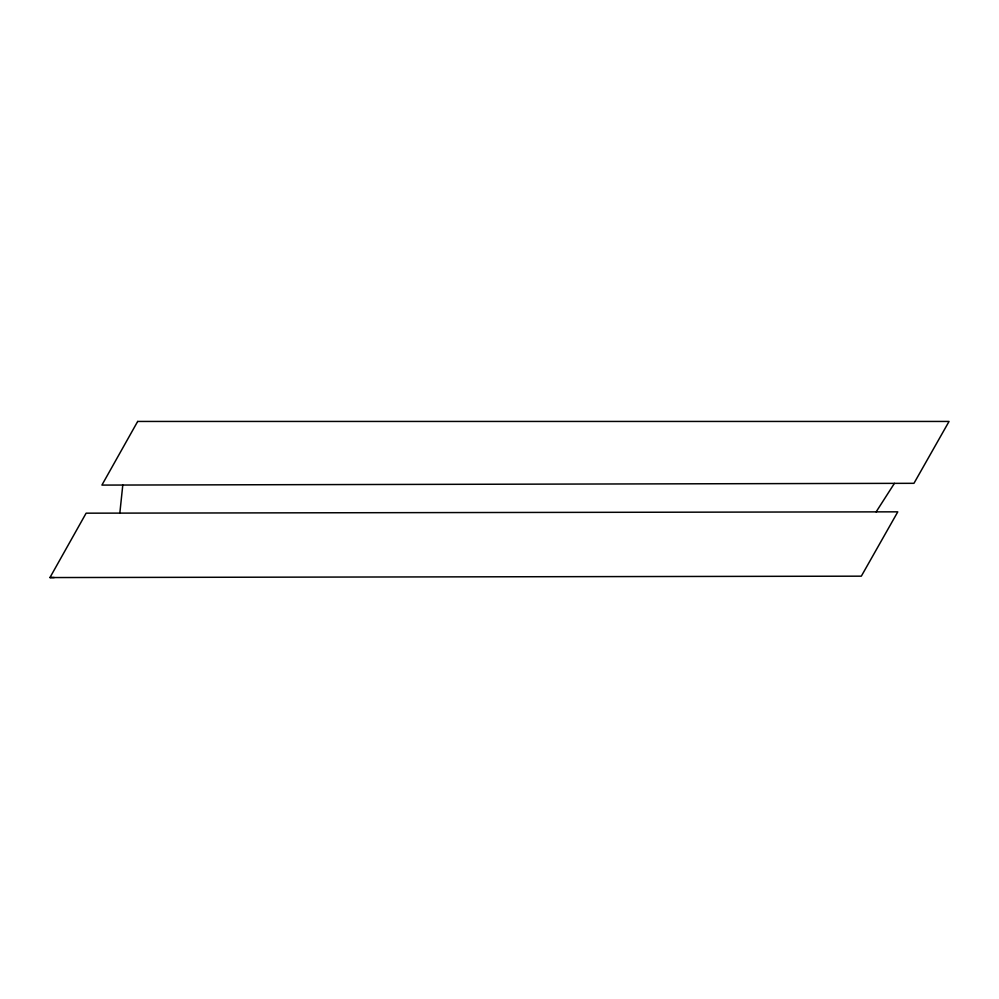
<?xml version="1.0" encoding="UTF-8"?>
<svg xmlns="http://www.w3.org/2000/svg" width="999" height="999" viewBox="0 0 999 999"><rect width="100%" height="100%" fill="white"/><g stroke="black" fill="none" stroke-linecap="round" stroke-linejoin="round"><path stroke-width="1.5" d="M119.83 513.124L122.79 485.039M49.95 577.559L86.126 513.174L897.789 511.838L861.325 576.173L49.95 577.559L54.246 577.547M876.135 511.875L894.417 483.366M137.675 421.441L101.91 485.089L913.96 483.316L949.05 421.441L137.675 421.441"/></g></svg>
